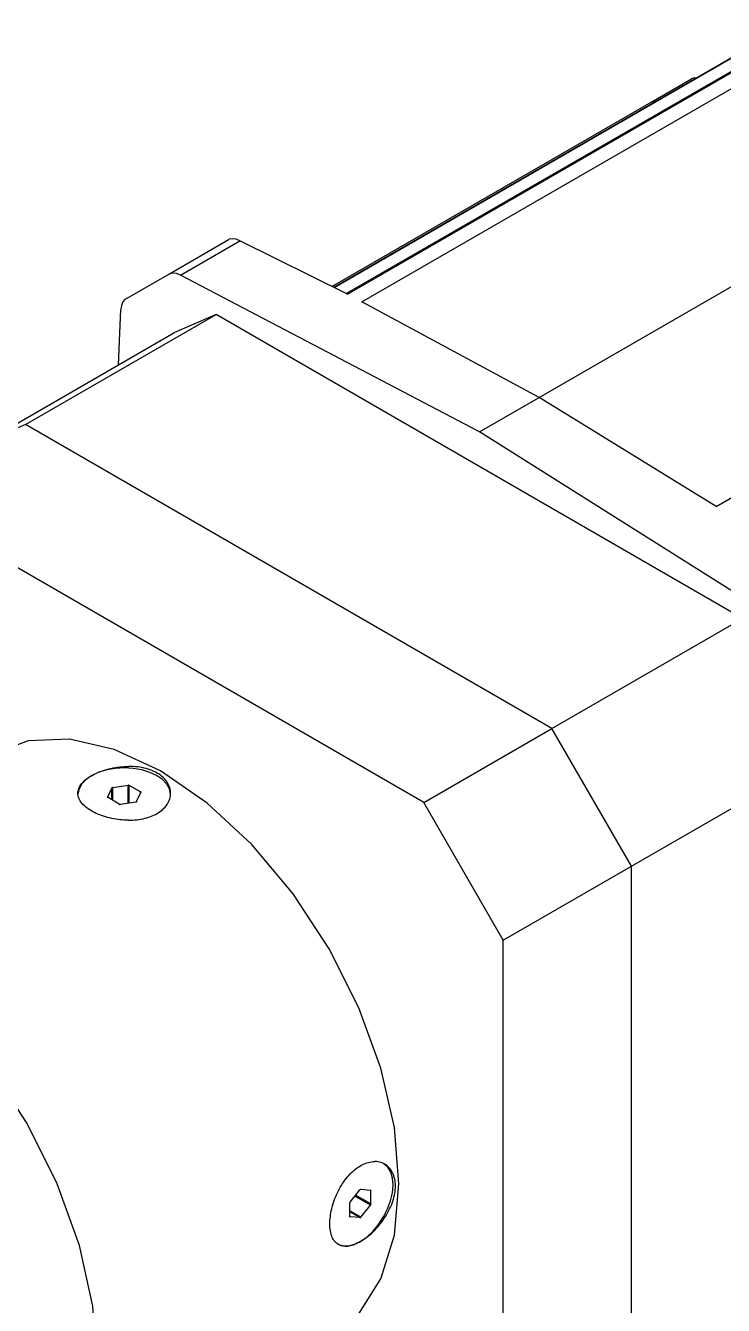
# Model space of a CAD drawing. Extents: x 0 to 1161, y 0 to 821.
# Drawn here: x 160.8 to 230.5, y 139.4 to 267.1 of the extents above; entities that cross this region are included whole.
import ezdxf

# ---------------------------------------------------------------- set-up
doc = ezdxf.new("R2010")
doc.units = 0
doc.header["$LTSCALE"] = 13.83
doc.header["$MEASUREMENT"] = 0
doc.layers.add('40000_ISO', color=7, linetype='CONTINUOUS')

msp = doc.modelspace()

# ---------------------------------------------------------------- linework, layer by layer
at = {"layer": '40000_ISO', "color": 7, "linetype": 'CONTINUOUS', "lineweight": 25}
for p, q in [((191.54735, 240.989066), (236.606277, 267.003851)), ((191.585753, 240.969501), (236.797793, 267.072688)), ((192.784866, 240.356601), (239.117979, 267.107036)), ((192.923083, 240.285698), (239.326794, 267.076893)), ((194.364109, 239.543457), (240.767819, 266.334652)), ((223.226334, 259.463263), (227.271786, 261.798908)), ((191.377701, 241.075445), (223.226334, 259.463263)), ((212.049149, 229.977186), (258.452856, 256.76838)), ((175.170098, 242.345785), (181.113343, 245.777124)), ((176.240954, 242.208394), (182.184196, 245.639734)), ((192.923083, 240.285699), (182.184197, 245.639731)), ((229.734187, 219.122531), (276.137895, 245.913725)), ((170.708205, 239.769711), (175.170098, 242.345785)), ((206.105904, 226.545853), (176.240954, 242.208397)), ((212.049148, 229.977186), (194.364109, 239.543455)), ((160.79161, 227.283918), (179.829027, 238.275177)), ((170.066959, 233.237848), (170.29176, 238.773627)), ((179.829028, 238.275176), (175.601271, 236.433083)), ((232.370883, 207.940123), (179.829027, 238.275177)), ((156.563851, 225.441824), (175.601271, 236.433083)), ((206.105904, 226.545852), (212.049149, 229.977186)), ((229.734187, 219.122532), (212.049148, 229.977187)), ((160.79161, 227.283918), (156.563556, 225.441653)), ((213.332868, 196.94852), (160.791014, 227.283575)), ((213.333463, 196.948864), (160.79161, 227.283918)), ((235.970853, 207.723323), (206.105904, 226.545853)), ((200.542102, 189.563768), (148.00025, 219.898821)), ((213.333463, 196.948864), (232.370883, 207.940123)), ((200.542102, 189.563768), (213.332868, 196.94852)), ((221.269803, 183.201345), (213.332868, 196.94852)), ((221.270398, 183.201689), (213.333463, 196.948864)), ((221.270398, 183.201689), (240.307819, 194.192948)), ((168.87295, 192.860669), (169.08882, 192.91833)), ((169.08882, 192.91833), (169.308228, 192.970455)), ((169.308228, 192.970455), (169.530189, 193.016808)), ((169.530189, 193.016808), (169.753715, 193.057152)), ((169.753715, 193.057152), (169.9778, 193.091282)), ((169.9778, 193.091282), (170.201385, 193.119156)), ((170.201385, 193.119156), (170.42339, 193.140784)), ((170.42339, 193.140784), (170.642741, 193.156177)), ((170.642741, 193.156177), (170.862092, 193.165504)), ((170.862092, 193.165504), (171.084098, 193.16872)), ((171.307686, 193.165515), (171.084098, 193.16872)), ((171.531774, 193.155573), (171.307686, 193.165515)), ((171.755301, 193.138626), (171.531774, 193.155573)), ((171.977267, 193.114589), (171.755301, 193.138626)), ((172.196683, 193.083437), (171.977267, 193.114589)), ((172.412555, 193.045134), (172.196683, 193.083437)), ((172.624004, 192.999679), (172.412555, 193.045134)), ((172.830264, 192.947255), (172.624004, 192.999679)), ((173.030496, 192.888115), (172.830264, 192.947255)), ((173.22387, 192.822516), (173.030496, 192.888115)), ((166.461025, 191.527269), (166.565166, 191.63859)), ((166.565166, 191.63859), (166.679053, 191.747524)), ((166.679053, 191.747524), (166.802117, 191.853666)), ((166.802117, 191.853666), (166.933729, 191.956622)), ((166.933729, 191.956622), (167.073003, 192.056038)), ((167.073003, 192.056038), (167.218983, 192.151569)), ((167.218983, 192.151569), (167.370707, 192.24287)), ((167.370707, 192.24287), (167.529884, 192.331068)), ((167.529884, 192.331068), (167.698483, 192.417159)), ((167.698483, 192.417159), (167.875929, 192.500602)), ((167.875929, 192.500602), (168.061648, 192.580857)), ((168.061648, 192.580857), (168.255018, 192.657408)), ((168.255018, 192.657408), (168.455248, 192.729829)), ((168.455248, 192.729829), (168.661504, 192.797716)), ((168.661504, 192.797716), (168.87295, 192.860669)), ((173.409592, 192.750759), (173.22387, 192.822516)), ((173.587037, 192.673354), (173.409592, 192.750759)), ((173.755641, 192.590866), (173.587037, 192.673354)), ((173.914818, 192.503863), (173.755641, 192.590866)), ((174.066542, 192.411366), (173.914818, 192.503863)), ((174.212521, 192.312231), (174.066542, 192.411366)), ((174.351796, 192.206776), (174.212521, 192.312231)), ((174.48341, 192.09532), (174.351796, 192.206776)), ((174.606477, 191.978223), (174.48341, 192.09532)), ((174.720365, 191.856005), (174.606477, 191.978223)), ((174.824506, 191.729218), (174.720365, 191.856005)), ((174.918338, 191.598419), (174.824506, 191.729218)), ((166.015378, 190.484566), (166.020625, 190.598847)), ((166.02135, 190.362604), (166.015378, 190.484566)), ((166.020625, 190.598847), (166.036557, 190.71459)), ((166.039496, 190.238998), (166.02135, 190.362604)), ((166.036557, 190.71459), (166.063449, 190.831329)), ((166.063449, 190.831329), (166.101583, 190.948593)), ((166.101583, 190.948593), (166.15116, 191.065925)), ((166.15116, 191.065925), (166.212073, 191.182888)), ((166.212073, 191.182888), (166.284141, 191.299048)), ((166.284141, 191.299048), (166.367196, 191.41397)), ((166.367196, 191.41397), (166.461025, 191.527269)), ((168.995546, 190.120133), (169.406608, 191.005845)), ((169.391453, 191.038499), (169.424106, 191.04355)), ((169.406608, 191.005845), (169.391453, 191.038499)), ((169.406608, 189.835001), (169.406608, 191.005845)), ((169.424106, 191.04355), (169.432855, 191.062403)), ((169.424106, 189.824898), (169.424106, 191.04355)), ((169.489416, 191.053653), (169.432855, 191.062403)), ((169.432855, 189.819845), (169.432855, 191.062403)), ((169.489416, 191.053653), (171.023513, 191.29098)), ((169.489416, 189.787192), (169.489416, 191.053653)), ((171.023513, 191.29098), (171.064918, 191.314884)), ((171.023513, 189.506746), (171.023513, 191.29098)), ((171.088822, 191.301082), (171.064918, 191.314884)), ((171.064918, 189.513151), (171.064918, 191.314884)), ((171.088822, 191.301082), (171.121476, 191.306134)), ((171.088822, 189.516848), (171.088822, 191.301082)), ((171.136631, 191.27348), (171.121476, 191.306134)), ((171.121476, 189.521901), (171.121476, 191.306134)), ((172.259669, 190.625093), (171.136631, 191.27348)), ((171.136631, 189.524245), (171.136631, 191.27348)), ((171.878917, 189.674073), (172.289979, 190.559786)), ((172.316226, 190.616344), (172.259669, 190.625093)), ((172.259669, 190.494479), (172.259669, 190.625093)), ((172.289979, 190.559786), (172.331381, 190.583691)), ((172.307477, 190.597491), (172.316226, 190.616344)), ((172.331381, 190.583691), (172.307477, 190.597491)), ((172.307477, 190.569889), (172.307477, 190.597491)), ((175.001393, 191.464136), (174.918338, 191.598419)), ((175.073461, 191.327001), (175.001393, 191.464136)), ((175.134374, 191.187718), (175.073461, 191.327001)), ((175.183947, 191.046989), (175.134374, 191.187718)), ((175.222082, 190.905537), (175.183947, 191.046989)), ((175.248974, 190.764129), (175.222082, 190.905537)), ((175.248968, 190.204932), (175.2649, 190.345538)), ((175.264903, 190.623539), (175.248974, 190.764129)), ((175.2649, 190.345538), (175.270151, 190.484541)), ((175.270151, 190.484541), (175.264903, 190.623539)), ((166.070163, 190.114318), (166.039496, 190.238998)), ((166.113677, 189.989135), (166.070163, 190.114318)), ((166.170205, 189.863999), (166.113677, 189.989135)), ((166.239562, 189.739437), (166.170205, 189.863999)), ((166.321535, 189.615985), (166.239562, 189.739437)), ((166.415912, 189.494157), (166.321535, 189.615985)), ((166.522304, 189.374383), (166.415912, 189.494157)), ((166.640039, 189.257144), (166.522304, 189.374383)), ((166.768431, 189.142934), (166.640039, 189.257144)), ((166.906762, 189.032243), (166.768431, 189.142934)), ((168.954143, 190.096228), (168.995546, 190.120133)), ((168.978048, 190.082427), (168.954143, 190.096228)), ((168.969298, 190.063574), (168.978048, 190.082427)), ((169.025856, 190.054825), (168.969298, 190.063574)), ((168.978048, 190.06222), (168.978048, 190.082427)), ((168.995546, 190.059514), (168.995546, 190.120133)), ((170.148894, 189.406438), (169.025856, 190.054825)), ((170.164049, 189.373784), (170.148894, 189.406438)), ((170.164049, 189.373784), (170.196703, 189.378835)), ((170.220606, 189.365035), (170.196703, 189.378835)), ((170.220606, 189.365035), (170.262012, 189.388938)), ((170.262012, 189.388938), (171.796112, 189.626265)), ((171.852669, 189.617515), (171.796112, 189.626265)), ((171.852669, 189.617515), (171.861418, 189.636368)), ((171.861418, 189.636368), (171.894072, 189.641419)), ((171.894072, 189.641419), (171.878917, 189.674073)), ((171.878917, 189.639075), (171.878917, 189.674073)), ((174.606471, 188.990395), (174.720359, 189.112666)), ((174.720359, 189.112666), (174.8245, 189.239509)), ((174.8245, 189.239509), (174.918329, 189.370367)), ((174.918329, 189.370367), (175.001383, 189.504709)), ((175.001383, 189.504709), (175.073455, 189.641901)), ((175.073455, 189.641901), (175.134364, 189.781236)), ((175.134364, 189.781236), (175.183941, 189.92201)), ((175.183941, 189.92201), (175.222075, 190.063498)), ((175.222075, 190.063498), (175.248968, 190.204932)), ((208.479037, 175.816593), (200.542102, 189.563768)), ((167.054026, 188.925515), (166.906762, 189.032243)), ((167.209059, 188.823167), (167.054026, 188.925515)), ((167.370707, 188.725618), (167.209059, 188.823167)), ((167.520256, 188.642559), (167.370707, 188.725618)), ((167.678181, 188.561349), (167.520256, 188.642559)), ((167.844001, 188.482438), (167.678181, 188.561349)), ((168.017242, 188.406275), (167.844001, 188.482438)), ((168.197402, 188.333302), (168.017242, 188.406275)), ((168.383859, 188.263889), (168.197402, 188.333302)), ((168.575911, 188.198371), (168.383859, 188.263889)), ((168.772869, 188.13708), (168.575911, 188.198371)), ((168.974055, 188.080345), (168.772869, 188.13708)), ((169.178816, 188.028402), (168.974055, 188.080345)), ((169.386356, 187.981447), (169.178816, 188.028402)), ((169.595848, 187.939674), (169.386356, 187.981447)), ((169.806466, 187.90328), (169.595848, 187.939674)), ((170.017364, 187.872405), (169.806466, 187.90328)), ((170.227648, 187.847061), (170.017364, 187.872405)), ((170.436421, 187.827239), (170.227648, 187.847061)), ((170.642783, 187.812931), (170.436421, 187.827239)), ((170.849146, 187.803983), (170.642783, 187.812931)), ((171.057918, 187.80042), (170.849146, 187.803983)), ((171.057918, 187.80042), (171.268203, 187.802505)), ((171.268203, 187.802505), (171.479097, 187.810499)), ((171.479097, 187.810499), (171.689709, 187.824648)), ((171.689709, 187.824648), (171.899197, 187.845059)), ((171.899197, 187.845059), (172.106735, 187.871761)), ((172.106735, 187.871761), (172.311492, 187.904781)), ((172.311492, 187.904781), (172.512671, 187.944146)), ((172.512671, 187.944146), (172.709627, 187.989795)), ((172.709627, 187.989795), (172.901678, 188.041526)), ((172.901678, 188.041526), (173.088128, 188.099131)), ((173.088128, 188.099131), (173.268289, 188.162398)), ((173.268289, 188.162398), (173.441527, 188.23104)), ((173.441527, 188.23104), (173.607347, 188.304606)), ((173.607347, 188.304606), (173.765269, 188.382625)), ((173.765269, 188.382625), (173.914818, 188.464624)), ((173.914818, 188.464624), (174.066542, 188.557127)), ((174.066542, 188.557127), (174.212521, 188.656278)), ((174.212521, 188.656278), (174.351796, 188.76176)), ((174.351796, 188.76176), (174.483407, 188.873253)), ((174.483407, 188.873253), (174.606471, 188.990395)), ((208.479037, 175.816593), (221.269803, 183.201346)), ((221.269803, 122.531236), (221.269803, 183.201346)), ((221.270398, 122.531582), (221.270398, 183.201689)), ((208.479037, 115.146485), (208.479037, 175.816593)), ((194.06772, 153.217747), (194.213508, 153.306261)), ((194.213508, 153.306261), (194.369481, 153.391408)), ((194.369481, 153.391408), (194.528337, 153.468253)), ((194.528337, 153.468253), (194.689324, 153.536127)), ((194.689324, 153.536127), (194.851686, 153.59436)), ((194.851686, 153.59436), (195.014665, 153.642367)), ((195.014665, 153.642367), (195.177499, 153.679859)), ((195.177499, 153.679859), (195.339419, 153.706627)), ((195.339419, 153.706627), (195.49966, 153.722456)), ((195.49966, 153.722456), (195.65753, 153.727212)), ((195.812377, 153.72103), (195.65753, 153.727212)), ((195.963502, 153.704114), (195.812377, 153.72103)), ((196.110202, 153.67666), (195.963502, 153.704114)), ((196.251802, 153.638942), (196.110202, 153.67666)), ((196.387734, 153.591516), (196.251802, 153.638942)), ((196.517468, 153.53501), (196.387734, 153.591516)), ((196.640473, 153.470054), (196.517468, 153.53501)), ((196.758226, 153.396011), (196.640473, 153.470054)), ((196.872016, 153.31192), (196.758226, 153.396011)), ((196.981033, 153.217927), (196.872016, 153.31192)), ((192.669139, 151.870467), (192.796032, 152.036846)), ((192.796032, 152.036846), (192.927007, 152.197663)), ((192.927007, 152.197663), (193.061689, 152.352205)), ((193.061689, 152.352205), (193.199698, 152.49995)), ((193.199698, 152.49995), (193.340524, 152.640405)), ((193.340524, 152.640405), (193.483637, 152.773075)), ((193.483637, 152.773075), (193.628508, 152.897462)), ((193.628508, 152.897462), (193.774573, 153.013169)), ((193.774573, 153.013169), (193.921192, 153.11999)), ((193.921192, 153.11999), (194.06772, 153.217747)), ((197.084467, 153.114178), (196.981033, 153.217927)), ((197.181553, 153.00088), (197.084467, 153.114178)), ((197.271721, 152.878487), (197.181553, 153.00088)), ((197.354449, 152.747506), (197.271721, 152.878487)), ((197.429214, 152.608436), (197.354449, 152.747506)), ((197.495575, 152.461776), (197.429214, 152.608436)), ((197.553303, 152.308193), (197.495575, 152.461776)), ((197.602204, 152.148455), (197.553303, 152.308193)), ((197.64208, 151.983331), (197.602204, 152.148455)), ((191.922318, 150.612573), (192.013109, 150.798443)), ((192.013109, 150.798443), (192.10854, 150.981634)), ((192.10854, 150.981634), (192.209841, 151.164217)), ((192.209841, 151.164217), (192.316789, 151.345282)), ((192.316789, 151.345282), (192.429159, 151.523928)), ((192.429159, 151.523928), (192.546718, 151.699248)), ((192.546718, 151.699248), (192.669139, 151.870467)), ((193.187585, 149.680682), (194.160165, 150.890587)), ((194.160165, 150.890587), (194.180867, 150.943941)), ((194.201568, 150.942093), (194.180867, 150.943941)), ((194.201568, 150.942093), (194.22227, 150.967846)), ((194.242971, 150.938395), (194.212663, 150.955894)), ((194.242971, 150.938395), (194.22227, 150.967846)), ((195.215552, 150.851527), (194.242971, 150.938395)), ((195.256955, 150.792624), (195.143838, 150.857934)), ((195.215552, 150.851527), (195.256955, 150.875432)), ((195.256955, 150.847831), (195.23305, 150.861631)), ((195.256955, 150.847831), (195.256955, 150.875432)), ((195.277657, 150.845982), (195.256955, 150.847831)), ((195.256955, 150.792624), (195.277657, 150.845982)), ((195.256955, 149.495851), (195.256955, 150.792624)), ((197.672797, 151.813621), (197.64208, 151.983331)), ((197.64761, 150.560673), (197.675872, 150.748985)), ((197.694485, 151.640277), (197.672797, 151.813621)), ((197.675872, 150.748985), (197.695836, 150.933209)), ((197.70735, 151.464289), (197.694485, 151.640277)), ((197.695836, 150.933209), (197.707683, 151.11266)), ((197.711593, 151.286642), (197.70735, 151.464289)), ((197.707683, 151.11266), (197.711593, 151.286642)), ((191.467728, 149.422875), (191.530835, 149.626089)), ((191.530835, 149.626089), (191.599403, 149.828401)), ((191.599403, 149.828401), (191.673193, 150.028995)), ((191.673193, 150.028995), (191.751904, 150.227078)), ((191.751904, 150.227078), (191.835098, 150.42186)), ((191.835098, 150.42186), (191.922318, 150.612573)), ((193.12548, 149.60342), (193.14618, 149.629173)), ((193.14618, 149.57397), (193.12548, 149.60342)), ((193.14618, 149.656778), (193.187585, 149.680682)), ((193.14618, 149.629173), (193.14618, 149.656778)), ((193.14618, 148.277197), (193.14618, 149.57397)), ((195.215552, 149.38914), (193.670358, 150.28126)), ((195.256955, 149.413044), (193.696607, 150.313913)), ((195.256955, 149.440646), (193.711762, 150.332765)), ((195.277657, 149.466401), (193.732464, 150.358518)), ((195.256955, 149.495851), (193.742071, 150.37047)), ((195.277657, 149.466401), (195.256955, 149.495851)), ((195.256955, 149.440646), (195.277657, 149.466401)), ((197.305734, 149.385433), (197.382309, 149.583088)), ((197.382309, 149.583088), (197.451377, 149.780939)), ((197.451377, 149.780939), (197.512617, 149.97835)), ((197.512617, 149.97835), (197.565852, 150.174612)), ((197.565852, 150.174612), (197.610908, 150.368968)), ((197.610908, 150.368968), (197.64761, 150.560673)), ((191.193527, 148.039873), (191.214189, 148.227983)), ((191.214189, 148.227983), (191.241072, 148.420496)), ((191.241072, 148.420496), (191.274187, 148.616678)), ((191.274187, 148.616678), (191.313473, 148.815758)), ((191.313473, 148.815758), (191.358873, 149.016977)), ((191.358873, 149.016977), (191.41033, 149.219574)), ((191.41033, 149.219574), (191.467728, 149.422875)), ((193.12548, 148.223839), (193.14618, 148.277197)), ((193.14618, 148.221991), (193.12548, 148.223839)), ((193.14618, 148.221991), (193.128682, 148.232094)), ((193.187585, 148.218294), (193.135087, 148.248604)), ((193.14618, 148.19439), (193.14618, 148.221991)), ((193.14618, 148.19439), (193.187585, 148.218294)), ((194.242971, 148.179235), (193.146183, 148.812465)), ((194.22227, 148.12588), (193.146183, 148.747156)), ((194.201568, 148.127728), (193.146183, 148.737056)), ((194.160165, 148.131426), (193.146183, 148.716849)), ((194.160165, 148.131426), (193.187585, 148.218294)), ((194.22227, 148.12588), (194.242971, 148.179235)), ((194.242971, 148.179235), (195.215552, 149.38914)), ((195.215552, 149.38914), (195.256955, 149.413044)), ((195.256955, 149.413044), (195.256955, 149.440646)), ((196.601877, 148.068427), (196.716249, 148.244717)), ((196.716249, 148.244717), (196.827027, 148.425882)), ((196.827027, 148.425882), (196.933705, 148.611553)), ((196.933705, 148.611553), (197.035566, 148.801047)), ((197.035566, 148.801047), (197.131899, 148.993669)), ((197.131899, 148.993669), (197.222111, 149.188711)), ((197.222111, 149.188711), (197.305734, 149.385433)), ((191.167479, 147.508397), (191.170324, 147.67944)), ((191.170692, 147.331348), (191.167479, 147.508397)), ((191.170324, 147.67944), (191.178956, 147.856811)), ((191.18045, 147.15715), (191.170692, 147.331348)), ((191.178956, 147.856811), (191.193527, 148.039873)), ((191.196933, 146.986814), (191.18045, 147.15715)), ((191.220323, 146.821334), (191.196933, 146.986814)), ((194.180867, 148.101976), (194.160165, 148.131426)), ((194.180867, 148.101976), (194.201568, 148.127728)), ((194.22227, 148.12588), (194.201568, 148.127728)), ((195.651269, 146.893528), (195.800117, 147.050608)), ((195.800117, 147.050608), (195.945586, 147.21244)), ((195.945586, 147.21244), (196.087056, 147.378369)), ((196.087056, 147.378369), (196.223918, 147.547729)), ((196.223918, 147.547729), (196.355655, 147.719748)), ((196.355655, 147.719748), (196.481798, 147.893588)), ((196.481798, 147.893588), (196.601877, 148.068427)), ((191.250755, 146.66166), (191.220323, 146.821334)), ((191.288198, 146.508536), (191.250755, 146.66166)), ((191.332587, 146.362656), (191.288198, 146.508536)), ((191.383847, 146.224712), (191.332587, 146.362656)), ((191.4419, 146.095294), (191.383847, 146.224712)), ((191.506517, 145.974769), (191.4419, 146.095294)), ((191.577404, 145.863506), (191.506517, 145.974769)), ((191.654271, 145.761884), (191.577404, 145.863506)), ((191.73679, 145.670209), (191.654271, 145.761884)), ((191.824468, 145.588535), (191.73679, 145.670209)), ((193.96519, 145.615941), (194.114484, 145.69411)), ((194.114484, 145.69411), (194.26306, 145.778757)), ((194.26306, 145.778757), (194.413702, 145.871437)), ((194.413702, 145.871437), (194.566808, 145.972548)), ((194.566808, 145.972548), (194.721711, 146.081891)), ((194.721711, 146.081891), (194.877741, 146.199262)), ((194.877741, 146.199262), (195.034229, 146.32439)), ((195.034229, 146.32439), (195.190495, 146.456837)), ((195.190495, 146.456837), (195.345866, 146.596148)), ((195.345866, 146.596148), (195.49966, 146.741855)), ((195.49966, 146.741855), (195.651269, 146.893528)), ((191.916757, 145.516858), (191.824468, 145.588535)), ((192.013109, 145.455172), (191.916757, 145.516858)), ((192.110509, 145.40452), (192.013109, 145.455172)), ((192.214011, 145.361702), (192.110509, 145.40452)), ((192.323379, 145.327143), (192.214011, 145.361702)), ((192.438375, 145.301258), (192.323379, 145.327143)), ((192.558749, 145.284435), (192.438375, 145.301258)), ((192.684138, 145.276816), (192.558749, 145.284435)), ((192.684138, 145.276816), (192.814132, 145.278459)), ((192.814132, 145.278459), (192.948316, 145.289419)), ((192.948316, 145.289419), (193.086299, 145.309748)), ((193.086299, 145.309748), (193.227654, 145.33931)), ((193.227654, 145.33931), (193.371831, 145.377856)), ((193.371831, 145.377856), (193.518266, 145.425131)), ((193.518266, 145.425131), (193.666395, 145.48087)), ((193.666395, 145.48087), (193.815598, 145.544665)), ((193.815598, 145.544665), (193.96519, 145.615941))]:
    msp.add_line(p, q, dxfattribs=at)
for points in [[(227.709286, 261.867166), (227.475223, 261.869717), (227.271785, 261.798906)], [(223.663833, 259.531524), (223.42977, 259.534075), (223.226334, 259.463263)], [(182.184197, 245.639731), (181.799548, 245.793585), (181.43685, 245.840119), (181.113345, 245.777122)], [(176.240954, 242.208397), (175.856303, 242.362252), (175.493603, 242.408786), (175.170098, 242.345787)], [(170.708205, 239.769712), (170.491893, 239.521047), (170.350843, 239.183672), (170.29176, 238.773627)], [(191.09863, 136.086825), (194.058064, 138.542138), (196.257122, 142.02312), (197.611295, 146.395999), (198.068544, 151.492727), (197.611295, 157.11744), (196.257122, 163.053984), (194.058064, 169.074219), (191.09863, 174.946793), (187.492549, 180.446025), (183.378401, 185.360583), (178.91429, 189.501603), (174.27177, 192.709949), (169.62925, 194.862324), (165.165139, 195.876015), (161.050991, 195.712066), (157.44491, 194.376778)], [(175.268227, 190.406073), (175.160288, 190.917308), (174.884434, 191.407083), (174.450917, 191.857192), (173.875852, 192.250907), (173.180613, 192.573592), (172.391043, 192.813253), (171.53649, 192.960982), (170.648717, 193.011288), (169.760722, 192.962301), (168.905513, 192.815842), (168.114877, 192.577355), (167.418203, 192.255705), (166.841384, 191.862846), (166.405862, 191.413382), (166.127826, 190.924019), (166.017608, 190.412946)], [(156.495971, 117.203851), (160.302747, 118.33337), (163.457682, 120.649732), (165.833778, 124.059695), (167.335388, 128.425995), (167.902067, 133.572874), (167.511005, 139.293152), (166.177942, 145.356565), (163.956541, 151.519042), (160.936219, 157.532519), (157.238556, 163.154933), (153.012396, 168.159961), (148.427856, 172.346133), (143.669482, 175.544942), (138.928814, 177.627622), (134.396682, 178.51034), (130.25552, 178.157562), (126.672025, 176.583489), (123.790444, 173.851483)], [(191.954438, 145.491764), (192.452442, 145.332441), (193.015444, 145.329282), (193.622523, 145.482405), (194.251119, 145.786119), (194.877874, 146.229139), (195.479497, 146.795001), (196.033632, 147.462679), (196.519688, 148.20736), (196.919602, 149.001374), (197.218514, 149.815214), (197.405315, 150.618637), (197.473066, 151.38179), (197.419247, 152.076312), (197.245859, 152.676396), (196.959345, 153.159742), (196.570352, 153.508388)]]:
    msp.add_lwpolyline(points, dxfattribs=at)

doc.saveas('drawing.dxf')
